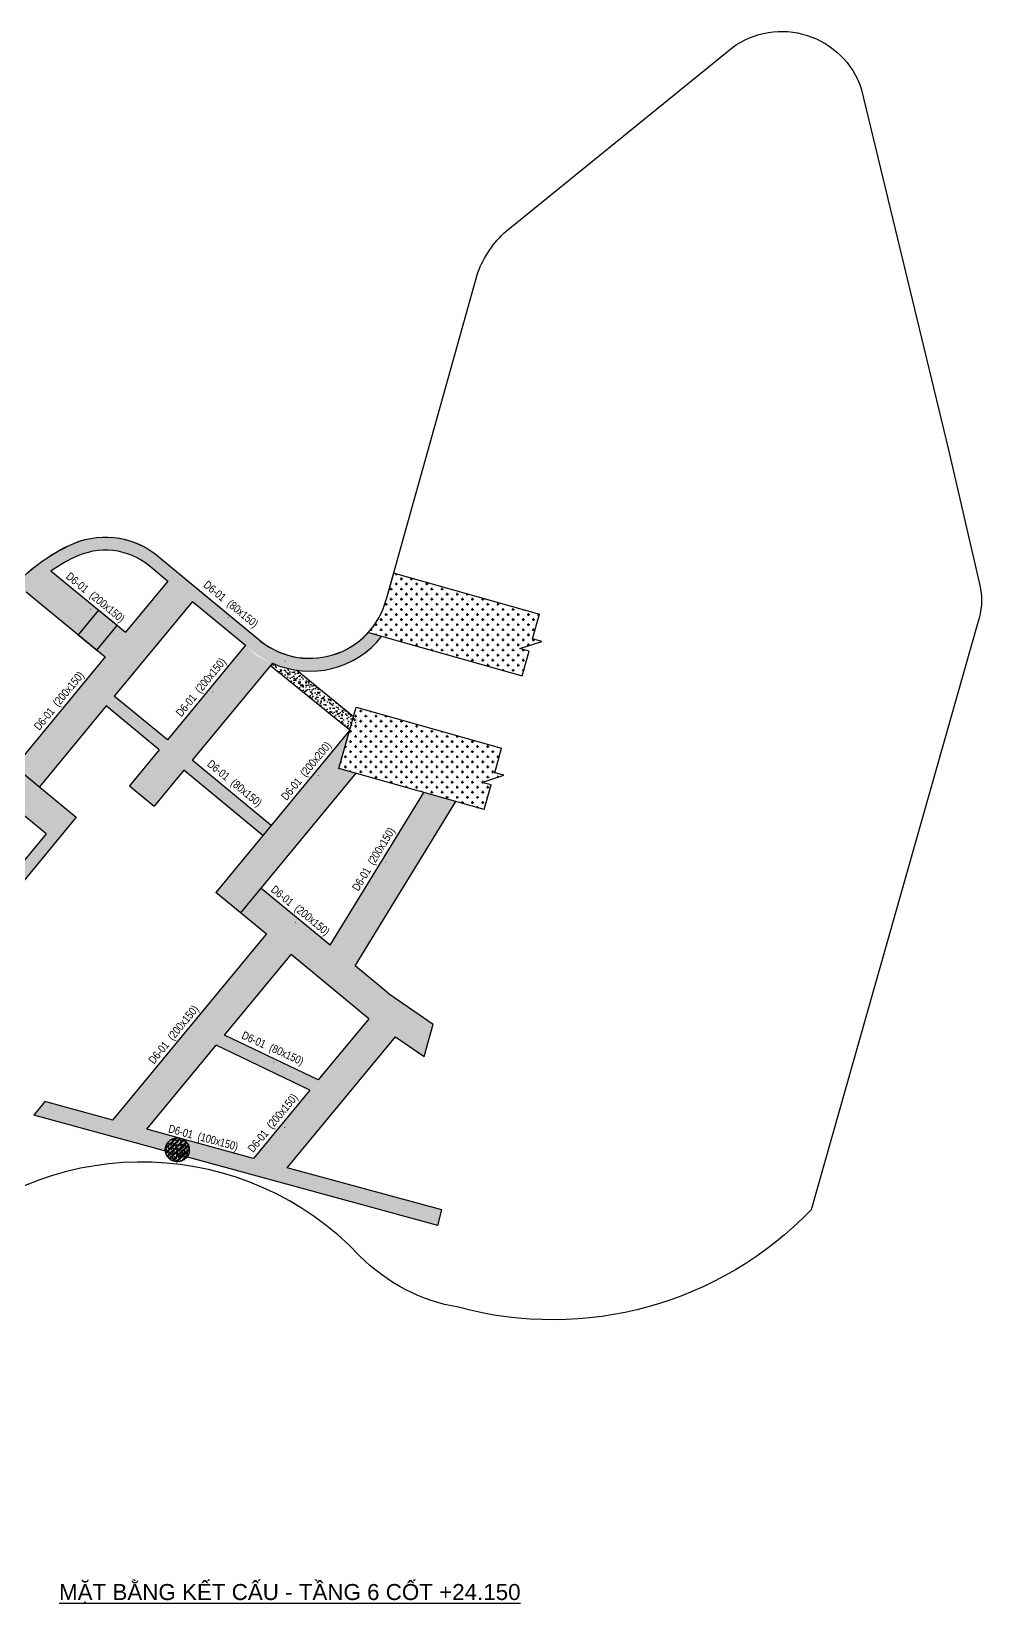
# Model space of a CAD drawing. Header units: millimetres. Extents: x 5400 to 3023951, y -127214 to 225084.
# Drawn here: x 1573037 to 1632398, y 8033 to 106287 of the extents above; entities that cross this region are included whole.
import ezdxf
from ezdxf.enums import TextEntityAlignment as Align

# ---------------------------------------------------------------- set-up
doc = ezdxf.new("R2010")
doc.units = ezdxf.units.MM
doc.header["$LTSCALE"] = 100
doc.linetypes.add('DASHED2', pattern=[0.375, 0.25, -0.125])
for name, color, linetype in [('ccu11-Hatch', 250, 'Continuous'), ('ccu11-Manh', 8, 'Continuous'), ('ccu11-Thay', 7, 'Continuous'), ('ccu12-Hatch', 250, 'Continuous'), ('ccu12-Text', 31, 'Continuous')]:
    doc.layers.add(name, color=color, linetype=linetype)
doc.layers.add('ccu12-Tencaukien', color=9, linetype='Continuous', lineweight=15)
doc.layers.add('D-building block', color=8, linetype='Continuous', lineweight=13)
doc.styles.add('Arial', font='arial.ttf', dxfattribs={"width": 0.7})
doc.styles.add('Arial Narrow', font='ARIALN.TTF')
pattern_1 = [(49.99999999999999, (0, 0), (546.554006988012, -47.81725661670926), [57.15000000000001, -628.6500000000001]), (355, (0, 0), (-105.730264274908, 573.1705357171054), [45.72, -502.92175251]), (100.4514447, (45.546021, -3.9847605), (440.8237412710598, 525.3532557365853), [48.5700264, -534.2707337999999]), (46.18420000000001, (0, 152.4), (813.2371226763897, -126.1269837981814), [85.725, -942.9749999999999]), (96.63555760999996, (67.7697, 141.8895), (712.212402154509, 742.2783737931645), [72.85506942, -801.4068244800001]), (351.1841511700001, (0, 152.4), (712.2124021949311, 742.278373756598), [68.57990121, -754.37919576]), (21, (76.19999999999999, 114.3), (454.8431738073974, -306.7955945612628), [57.15000000000001, -628.6500000000001]), (326.0000000000001, (76.19999999999999, 114.3), (185.4060850429412, 552.5638983669578), [45.72, -502.92]), (71.45144499999999, (114.1035978, 88.7337003), (640.2492578361484, 245.7683066577157), [48.5700264, -534.2698128]), (37.50000000000001, (0, 0), (9.26580975177545, 253.6651166194593), [0, -496.824, 0, -510.54, 0, -504.825]), (7.499999999999999, (0, 0), (200.4589875309172, 300.5417244543585), [0, -291.0839999999999, 0, -485.394, 0, -192.405]), (327.5, (-169.926, 0), (406.7717855006142, -17.18623197802033), [0, -190.5, 0, -594.36, 0, -788.67]), (317.5, (-246.126, 0), (444.3875441580541, 76.27947309999908), [0, -247.65, 0, -394.716, 0, -560.0699999999999])]

# ---------------------------------------------------------------- blocks, each defined once
blk = doc.blocks.new('*U107')
at = {"layer": 'ccu12-Tencaukien', "color": 8, "ltscale": 10000}
blk.add_line((360.6565736538532, -155.3215232637356), (354.4065714950475, -155.3215232637356), dxfattribs=at)
at = {"layer": 'ccu12-Text', "color": 2, "style": 'Arial Narrow', "width": 0.8}
blk.add_attdef('SH', text='', height=300, dxfattribs=at).set_placement((275.6048113084853, 5.864471777974813), align=Align.BOTTOM_RIGHT)
at = {"layer": 'ccu12-Text', "color": 31, "style": 'Arial Narrow', "width": 0.8}
for tag, p in [('(', (507.5315725744504, -75.41116959831947)), ('KT', (632.605666770517, -75.41116959831947)), (')', (962.8971199221714, -75.41116959831947))]:
    blk.add_attdef(tag, text='', height=250, dxfattribs=at).set_placement(p, align=Align.BOTTOM_LEFT)
blk = doc.blocks.new('*U108')
at = {"layer": 'ccu12-Tencaukien', "color": 8, "ltscale": 10000}
blk.add_line((360.6565736538532, -155.3215232637356), (354.4065714950475, -155.3215232637356), dxfattribs=at)
at = {"layer": 'ccu12-Text', "color": 2, "style": 'Arial Narrow', "width": 0.8}
blk.add_attdef('SH', text='', height=300, dxfattribs=at).set_placement((275.6048113084853, 5.864471777974813), align=Align.BOTTOM_RIGHT)
at = {"layer": 'ccu12-Text', "color": 31, "style": 'Arial Narrow', "width": 0.8}
for tag, p in [('(', (507.5315725744504, -75.41116959831947)), ('KT', (632.605666770517, -75.41116959831947)), (')', (962.8971199221714, -75.41116959831947))]:
    blk.add_attdef(tag, text='', height=250, dxfattribs=at).set_placement(p, align=Align.BOTTOM_LEFT)
blk = doc.blocks.new('*U109')
at = {"layer": 'ccu12-Tencaukien', "color": 8, "ltscale": 10000}
blk.add_line((360.6565736538532, -155.3215232637356), (354.4065714950475, -155.3215232637356), dxfattribs=at)
at = {"layer": 'ccu12-Text', "color": 2, "style": 'Arial Narrow', "width": 0.8}
blk.add_attdef('SH', text='', height=300, dxfattribs=at).set_placement((275.6048113084853, 5.864471777974813), align=Align.BOTTOM_RIGHT)
at = {"layer": 'ccu12-Text', "color": 31, "style": 'Arial Narrow', "width": 0.8}
for tag, p in [('(', (507.5315725744504, -75.41116959831947)), ('KT', (632.605666770517, -75.41116959831947)), (')', (962.8971199221714, -75.41116959831947))]:
    blk.add_attdef(tag, text='', height=250, dxfattribs=at).set_placement(p, align=Align.BOTTOM_LEFT)
blk = doc.blocks.new('*U96')
at = {"layer": 'ccu12-Tencaukien', "color": 8, "ltscale": 10000}
blk.add_line((360.6565736538532, -155.3215232637356), (354.4065714950475, -155.3215232637356), dxfattribs=at)
at = {"layer": 'ccu12-Text', "color": 2, "style": 'Arial Narrow', "width": 0.8}
blk.add_attdef('SH', text='', height=300, dxfattribs=at).set_placement((275.6048113084853, 5.864471777974813), align=Align.BOTTOM_RIGHT)
at = {"layer": 'ccu12-Text', "color": 31, "style": 'Arial Narrow', "width": 0.8}
for tag, p in [('(', (507.5315725744504, -75.41116959831947)), ('KT', (632.605666770517, -75.41116959831947)), (')', (962.8971199221714, -75.41116959831947))]:
    blk.add_attdef(tag, text='', height=250, dxfattribs=at).set_placement(p, align=Align.BOTTOM_LEFT)
blk = doc.blocks.new('*U97')
at = {"layer": 'ccu12-Tencaukien', "color": 8, "ltscale": 10000}
blk.add_line((360.6565736538532, -155.3215232637356), (354.4065714950475, -155.3215232637356), dxfattribs=at)
at = {"layer": 'ccu12-Text', "color": 2, "style": 'Arial Narrow', "width": 0.8}
blk.add_attdef('SH', text='', height=300, dxfattribs=at).set_placement((275.6048113084853, 5.864471777974813), align=Align.BOTTOM_RIGHT)
at = {"layer": 'ccu12-Text', "color": 31, "style": 'Arial Narrow', "width": 0.8}
for tag, p in [('(', (507.5315725744504, -75.41116959831947)), ('KT', (632.605666770517, -75.41116959831947)), (')', (962.8971199221714, -75.41116959831947))]:
    blk.add_attdef(tag, text='', height=250, dxfattribs=at).set_placement(p, align=Align.BOTTOM_LEFT)
blk = doc.blocks.new('*U98')
at = {"layer": 'ccu12-Tencaukien', "color": 8, "ltscale": 10000}
blk.add_line((360.6565736538532, -155.3215232637356), (354.4065714950475, -155.3215232637356), dxfattribs=at)
at = {"layer": 'ccu12-Text', "color": 2, "style": 'Arial Narrow', "width": 0.8}
blk.add_attdef('SH', text='', height=300, dxfattribs=at).set_placement((275.6048113084853, 5.864471777974813), align=Align.BOTTOM_RIGHT)
at = {"layer": 'ccu12-Text', "color": 31, "style": 'Arial Narrow', "width": 0.8}
for tag, p in [('(', (507.5315725744504, -75.41116959831947)), ('KT', (632.605666770517, -75.41116959831947)), (')', (962.8971199221714, -75.41116959831947))]:
    blk.add_attdef(tag, text='', height=250, dxfattribs=at).set_placement(p, align=Align.BOTTOM_LEFT)
blk = doc.blocks.new('*U99')
at = {"layer": 'ccu12-Tencaukien', "color": 8, "ltscale": 10000}
blk.add_line((360.6565736538532, -155.3215232637356), (354.4065714950475, -155.3215232637356), dxfattribs=at)
at = {"layer": 'ccu12-Text', "color": 2, "style": 'Arial Narrow', "width": 0.8}
blk.add_attdef('SH', text='', height=300, dxfattribs=at).set_placement((275.6048113084853, 5.864471777974813), align=Align.BOTTOM_RIGHT)
at = {"layer": 'ccu12-Text', "color": 31, "style": 'Arial Narrow', "width": 0.8}
for tag, p in [('(', (507.5315725744504, -75.41116959831947)), ('KT', (632.605666770517, -75.41116959831947)), (')', (962.8971199221714, -75.41116959831947))]:
    blk.add_attdef(tag, text='', height=250, dxfattribs=at).set_placement(p, align=Align.BOTTOM_LEFT)
blk = doc.blocks.new('*U100')
at = {"layer": 'ccu12-Tencaukien', "color": 8, "ltscale": 10000}
blk.add_line((360.6565736538532, -155.3215232637356), (354.4065714950475, -155.3215232637356), dxfattribs=at)
at = {"layer": 'ccu12-Text', "color": 2, "style": 'Arial Narrow', "width": 0.8}
blk.add_attdef('SH', text='', height=300, dxfattribs=at).set_placement((275.6048113084853, 5.864471777974813), align=Align.BOTTOM_RIGHT)
at = {"layer": 'ccu12-Text', "color": 31, "style": 'Arial Narrow', "width": 0.8}
for tag, p in [('(', (507.5315725744504, -75.41116959831947)), ('KT', (632.605666770517, -75.41116959831947)), (')', (962.8971199221714, -75.41116959831947))]:
    blk.add_attdef(tag, text='', height=250, dxfattribs=at).set_placement(p, align=Align.BOTTOM_LEFT)
blk = doc.blocks.new('*U72')
at = {"layer": 'ccu12-Tencaukien', "color": 8, "ltscale": 10000}
blk.add_line((360.6565736538532, -155.3215232637356), (354.4065714950475, -155.3215232637356), dxfattribs=at)
at = {"layer": 'ccu12-Text', "color": 2, "style": 'Arial Narrow', "width": 0.8}
blk.add_attdef('SH', text='', height=300, dxfattribs=at).set_placement((275.6048113084853, 5.864471777974813), align=Align.BOTTOM_RIGHT)
at = {"layer": 'ccu12-Text', "color": 31, "style": 'Arial Narrow', "width": 0.8}
for tag, p in [('(', (507.5315725744504, -75.41116959831947)), ('KT', (632.605666770517, -75.41116959831947)), (')', (962.8971199221714, -75.41116959831947))]:
    blk.add_attdef(tag, text='', height=250, dxfattribs=at).set_placement(p, align=Align.BOTTOM_LEFT)
blk = doc.blocks.new('*U73')
at = {"layer": 'ccu12-Tencaukien', "color": 8, "ltscale": 10000}
blk.add_line((360.6565736538532, -155.3215232637356), (354.4065714950475, -155.3215232637356), dxfattribs=at)
at = {"layer": 'ccu12-Text', "color": 2, "style": 'Arial Narrow', "width": 0.8}
blk.add_attdef('SH', text='', height=300, dxfattribs=at).set_placement((275.6048113084853, 5.864471777974813), align=Align.BOTTOM_RIGHT)
at = {"layer": 'ccu12-Text', "color": 31, "style": 'Arial Narrow', "width": 0.8}
for tag, p in [('(', (507.5315725744504, -75.41116959831947)), ('KT', (632.605666770517, -75.41116959831947)), (')', (962.8971199221714, -75.41116959831947))]:
    blk.add_attdef(tag, text='', height=250, dxfattribs=at).set_placement(p, align=Align.BOTTOM_LEFT)
blk = doc.blocks.new('*U74')
at = {"layer": 'ccu12-Tencaukien', "color": 8, "ltscale": 10000}
blk.add_line((360.6565736538532, -155.3215232637356), (354.4065714950475, -155.3215232637356), dxfattribs=at)
at = {"layer": 'ccu12-Text', "color": 2, "style": 'Arial Narrow', "width": 0.8}
blk.add_attdef('SH', text='', height=300, dxfattribs=at).set_placement((275.6048113084853, 5.864471777974813), align=Align.BOTTOM_RIGHT)
at = {"layer": 'ccu12-Text', "color": 31, "style": 'Arial Narrow', "width": 0.8}
for tag, p in [('(', (507.5315725744504, -75.41116959831947)), ('KT', (632.605666770517, -75.41116959831947)), (')', (962.8971199221714, -75.41116959831947))]:
    blk.add_attdef(tag, text='', height=250, dxfattribs=at).set_placement(p, align=Align.BOTTOM_LEFT)
blk = doc.blocks.new('*U76')
at = {"layer": 'ccu12-Tencaukien', "color": 8, "ltscale": 10000}
blk.add_line((360.6565736538532, -155.3215232637356), (354.4065714950475, -155.3215232637356), dxfattribs=at)
at = {"layer": 'ccu12-Text', "color": 2, "style": 'Arial Narrow', "width": 0.8}
blk.add_attdef('SH', text='', height=300, dxfattribs=at).set_placement((275.6048113084853, 5.864471777974813), align=Align.BOTTOM_RIGHT)
at = {"layer": 'ccu12-Text', "color": 31, "style": 'Arial Narrow', "width": 0.8}
for tag, p in [('(', (507.5315725744504, -75.41116959831947)), ('KT', (632.605666770517, -75.41116959831947)), (')', (962.8971199221714, -75.41116959831947))]:
    blk.add_attdef(tag, text='', height=250, dxfattribs=at).set_placement(p, align=Align.BOTTOM_LEFT)

msp = doc.modelspace()

# ---------------------------------------------------------------- hatches: boundary and pattern name
at = {"layer": 'ccu11-Hatch', "ltscale": 0.5}
h = msp.add_hatch(dxfattribs=at)
h.set_pattern_fill('AR-CONC', color=256, scale=3)
h.set_pattern_definition(pattern_1)
edge = h.paths.add_edge_path()
edge.add_line((1583103.338694712, 70666.73337933353), (1581561.226359329, 71940.26765255071))
edge.add_line((1581561.226359329, 71940.26765255071), (1578912.331891484, 68732.74279957628))
edge.add_line((1578912.331891484, 68732.74279957628), (1574254.364468768, 72579.4672064053))
edge.add_arc((1580076.25609328, 64220.29233165929), 10186.76723372764, 113.62241992928179, 124.8559482647741, ccw=False)
edge.add_arc((1577658.399276905, 69550.92988316463), 4334.675684838573, 47.152882561327885, 112.5751242471328, ccw=False)
edge.add_line((1580606.171464285, 72728.98784739974), (1586478.508994143, 67870.72934779222))
edge.add_arc((1590425.123899393, 72057.75095381084), 5753.861237430457, 226.6930041351526, 321.6375911687879)
edge.add_line((1594936.731198085, 68486.71206827712), (1594091.512888031, 68725.5466713049))
edge.add_arc((1590437.286672903, 72037.25197617355), 4931.60838445459, 227.9090006906093, 317.8150160713967, ccw=False)
edge.add_line((1587131.579998052, 68377.59835356637), (1581137.507230008, 73327.72872417026))
edge.add_arc((1577658.521661941, 69549.8032419509), 5135.762994144069, 47.35889854511238, 112.654720422839)
edge.add_arc((1580076.256093289, 64220.29233164395), 10986.76723374514, 113.5850328708951, 139.6663857231241)
edge.add_line((1571701.167142425, 71331.33580736585), (1566429.316243172, 64944.38529644541))
edge.add_line((1566429.316243172, 64944.38529644541), (1567045.258208151, 64435.65012154723))
edge.add_line((1567045.258208151, 64435.65012154723), (1572693.262065634, 71274.77223809964))
edge.add_line((1572693.262065634, 71274.77223809964), (1577638.797617983, 67190.63046442824))
edge.add_line((1577638.797617983, 67190.63046442824), (1571990.793826997, 60351.50842722572))
edge.add_line((1571990.793826997, 60351.50842722572), (1573532.906183377, 59077.97417942793))
edge.add_line((1573532.906183377, 59077.97417942793), (1577703.610196263, 64128.24588262481))
edge.add_line((1577703.610196263, 64128.24588262481), (1581019.151716697, 61390.14719443536))
edge.add_line((1581019.151716697, 61390.14719443536), (1579161.312914527, 59140.50523885814))
edge.add_line((1579161.312914527, 59140.50523885814), (1580703.425249675, 57866.97096535714))
edge.add_line((1580703.425249675, 57866.97096535714), (1582561.264051782, 60116.61292085841))
edge.add_line((1582561.264051782, 60116.61292085841), (1587496.023524057, 56041.30324541203))
edge.add_line((1587496.023524057, 56041.30324541203), (1588005.43723345, 56658.14817947758))
edge.add_line((1588005.43723345, 56658.14817947758), (1583070.677761176, 60733.45785492389))
edge.add_line((1583070.677761176, 60733.45785492389), (1588088.204712776, 66809.14059467496))
edge.add_arc((1589085.93335141, 70073.19647455956), 3413.139789601271, 220.1874694421073, 253.00310454909442, ccw=False)
edge.add_line((1586478.508994143, 67870.7293477922), (1586418.880215755, 67928.63469194114))
edge.add_line((1586418.880215755, 67928.63469194114), (1581528.56542609, 62006.99212850068))
edge.add_line((1581528.56542609, 62006.99212850068), (1578213.023905656, 64745.09081669029))
edge.add_line((1578213.023905656, 64745.09081669029), (1583103.338694712, 70666.73337933353))
h = msp.add_hatch(dxfattribs=at)
h.set_pattern_fill('CROSS', color=256, scale=50)
h.set_pattern_definition([(0, (0, 0), (317.5, 317.5), [158.75, -476.25]), (90, (79.375, -79.375), (-317.5, 317.5), [158.75, -476.25])])
h.paths.add_polyline_path([(1604784.50404387, 69860.63896177654), (1595669.43056031, 72436.29891982539), (1595215.771219861, 70817.88874394422, -0.1222082266545658), (1594091.512888031, 68725.5466713049), (1603696.808621769, 66011.36387823947), (1604131.886790609, 67551.07391165428), (1603554.495528079, 67714.22822496941), (1604926.81713756, 68157.77461504655), (1604349.425875029, 68320.92892836168)])
h.paths.add_polyline_path([(1593320.474756906, 64059.38354993465), (1592238.160475903, 60229.15193382792), (1601326.582617183, 57652.15929125294), (1601761.476472462, 59191.21705236468), (1601184.085209931, 59354.37136567981), (1602556.406819412, 59797.91775575695), (1601979.015556882, 59961.07206907208), (1602411.216304414, 61490.59911750458)])
h = msp.add_hatch(dxfattribs=at)
h.set_pattern_fill('AR-CONC', color=256, scale=3)
h.set_pattern_definition(pattern_1)
h.paths.add_polyline_path([(1589613.613799951, 66365.13617419002, -0.06963216929472486), (1588088.204712776, 66809.14059467497), (1587972.962085259, 66669.59423056999), (1592935.488747775, 62627.90762085113), (1593440.687847442, 63248.2090553936)])
h = msp.add_hatch(dxfattribs=at)
h.set_pattern_fill('AR-CONC', color=256, scale=3)
h.set_pattern_definition(pattern_1)
h.paths.add_polyline_path([(1584555.784395127, 52480.99150245939), (1586097.861244939, 51207.41426005228), (1593299.762481155, 59928.13812589191), (1592238.160475903, 60229.15193382791), (1592905.833525055, 62591.9983518911)])
h.paths.add_polyline_path([(1587371.395518934, 52749.52659579898), (1586097.861244939, 51207.41426005228), (1587717.191614244, 49870.03453962036), (1578120.851884904, 38249.90449930754), (1573876.589624539, 39408.7690039204), (1573178.037149907, 38562.89747182404), (1598420.551313841, 31670.61529362463), (1598683.951824189, 32635.30170949168), (1589021.324642857, 35273.61081438245), (1595771.966904322, 43447.90889988859), (1597563.774031745, 42217.28513334894), (1598137.940410995, 44249.21908933962), (1595322.16225053, 46183.11223695388), (1593258.894086845, 47887.13326455252), (1599555.972439491, 58154.21006858805), (1597557.342372995, 58720.91514638118), (1591701.544314118, 49173.3241760201)])
h.paths.add_polyline_path([(1594116.874337751, 44584.63629485814), (1590953.630580671, 40754.28992413459), (1585102.911684416, 43563.55854252557), (1589259.268464056, 48596.45729721329)], flags=16)
h.paths.add_polyline_path([(1590428.843059207, 40118.82894401176), (1586904.745179798, 35851.52722492974), (1580237.431530859, 37671.98803882189), (1584578.124150193, 42928.09756852908)], flags=16)
h.paths.add_polyline_path([(1561166.274206705, 58568.10689513861), (1559914.601143343, 57051.6804892486), (1559893.125665853, 57025.67600749571), (1570417.968153515, 48333.86616286728), (1566258.357905396, 43297.02763853889), (1555733.515336405, 51988.83755033175), (1554459.981063712, 50446.72521451901), (1563866.792114713, 42678.22778105844), (1564460.506632923, 43397.15188162687), (1566195.383007924, 41964.42582561746), (1572308.34734386, 49366.56482012718)])
h.paths.add_polyline_path([(1573947.755707385, 56141.53115193039), (1569956.626094197, 51308.70447054022), (1570573.471036748, 50799.2907714223), (1575838.13489773, 57174.22980918996), (1566429.316243172, 64944.38529644541), (1565156.174318445, 63401.94894496085)])
at = {"layer": 'ccu12-Hatch', "ltscale": 0.5}
h = msp.add_hatch(dxfattribs=at)
h.set_pattern_fill('VATLIEU04', color=256, scale=50.00000000000006, angle=-5.490231636403456e-12, pattern_type=2)
h.set_pattern_definition([(49.9999999999945, (0, 0), (358.6300913003741, -31.37606749133196), [37.50000000000004, -412.5000000000005]), (354.9999999999945, (0, 0), (-69.37566680646404, 376.096066850013), [30.00000000000003, -330.0000000000003]), (100.4513999999945, (29.88583999999979, -2.614670000002867), (289.2546908570441, 344.7197710304495), [31.87009500000004, -350.5710560000003]), (46.1841999999945, (9.58226187523966e-12, 100.0000000000001), (533.6205243128148, -82.75950716456026), [56.25000000000006, -618.7500000000006]), (96.6355999999945, (44.46837250000898, 93.10334649999584), (467.3313527743989, 487.0589354501766), [47.80514400000006, -525.8565000000006]), (351.1841999999945, (9.58226187523966e-12, 100.0000000000001), (467.3309725668608, 487.0593004626181), [45.00000000000005, -495.0000000000006]), (20.99999999999451, (50.00000000000724, 74.9999999999953), (298.4535260592119, -201.3094453326982), [37.50000000000004, -412.5000000000005]), (325.9999999999945, (50.00000000000724, 74.9999999999953), (121.6576659608257, 362.5750225234153), [30.00000000000003, -330.0000000000003]), (71.45139999999452, (74.87111650000567, 58.22419699999289), (420.1113142907609, 161.2652483549361), [31.87009500000004, -350.5710560000004]), (37.49999999999451, (0, 0), (6.07992765866129, 166.4469269156554), [0, -326.0000000000003, 0, -335.0000000000003, 0, -331.2500000000003]), (7.499999999994511, (0, 0), (131.5347687210933, 197.2058559411678), [0, -191.0000000000002, 0, -318.5000000000003, 0, -126.2500000000001]), (327.4999999999945, (-111.5000000000001, 1.068422199089222e-11), (266.9112180862037, -11.27743586721547), [0, -125.0000000000001, 0, -390.0000000000005, 0, -517.5000000000006]), (317.4999999999945, (-161.5000000000002, 1.547535292851205e-11), (291.5930846711982, 50.05249116613098), [0, -162.5000000000002, 0, -259.0000000000003, 0, -367.5000000000004]), (44.99999999999451, (0, 0), (-150.2601910021271, 150.2601910021559), []), (44.99999999999451, (5.869135398584292e-12, 61.25000000000007), (-150.2601910021271, 150.2601910021559), [])])
h.paths.add_polyline_path([(1575958.54154192, 68578.24900357917), (1577115.125809199, 67623.09831773776), (1578388.660065087, 69165.21068391799), (1577232.075797807, 70120.3613697583)])
h.paths.add_polyline_path([(1569037.003617152, 60197.01451584297), (1570579.115957545, 58923.48028124844), (1571852.650205339, 60465.59263762622), (1570310.537864945, 61739.12687222042)])
h.paths.add_polyline_path([(1563772.339744307, 53822.07546370893), (1565314.45208469, 52548.5412291229), (1566587.986332483, 54090.65358550151), (1565045.873992101, 55364.18782008703)])
h.paths.add_polyline_path([(1558339.195260258, 47243.12459736845), (1559881.307600655, 45969.59036277125), (1561154.841848448, 47511.70271914889), (1559612.729508052, 48785.23695374568)])
h.paths.add_polyline_path([(1552990.472094947, 40766.39882547767), (1554532.584435345, 39492.86459088003), (1555806.118683138, 41034.97694725759), (1554264.006342741, 42308.51118185541)])
h.paths.add_polyline_path([(1547641.507471576, 34289.38067396907), (1549183.619811975, 33015.84643936995), (1550457.154059768, 34557.95879574791), (1548915.04171937, 35831.49303034633)])
h.paths.add_polyline_path([(1542292.663630842, 27812.50877718082), (1543834.77597124, 26538.97454258161), (1545108.310219034, 28081.08689896028), (1543566.197878636, 29354.62113355967)])
h = msp.add_hatch(dxfattribs=at)
h.set_pattern_fill('VATLIEU04', color=256, scale=50.00000000000006, angle=-5.490231636366117e-12, pattern_type=2)
h.set_pattern_definition([(49.9999999999945, (0, 0), (358.6300913003741, -31.37606749133196), [37.50000000000004, -412.5000000000005]), (354.9999999999945, (0, 0), (-69.37566680646404, 376.096066850013), [30.00000000000003, -330.0000000000003]), (100.4513999999945, (29.88583999999979, -2.614670000002867), (289.2546908570441, 344.7197710304495), [31.87009500000004, -350.5710560000003]), (46.1841999999945, (9.582261875174489e-12, 100.0000000000001), (533.6205243128148, -82.75950716456026), [56.25000000000006, -618.7500000000006]), (96.6355999999945, (44.46837250000898, 93.10334649999584), (467.3313527743989, 487.0589354501766), [47.80514400000006, -525.8565000000006]), (351.1841999999945, (9.582261875174489e-12, 100.0000000000001), (467.3309725668608, 487.0593004626181), [45.00000000000005, -495.0000000000006]), (20.99999999999451, (50.00000000000724, 74.9999999999953), (298.4535260592119, -201.3094453326982), [37.50000000000004, -412.5000000000005]), (325.9999999999945, (50.00000000000724, 74.9999999999953), (121.6576659608257, 362.5750225234153), [30.00000000000003, -330.0000000000003]), (71.45139999999452, (74.87111650000567, 58.22419699999289), (420.1113142907609, 161.2652483549361), [31.87009500000004, -350.5710560000004]), (37.49999999999451, (0, 0), (6.07992765866129, 166.4469269156554), [0, -326.0000000000003, 0, -335.0000000000003, 0, -331.2500000000003]), (7.499999999994511, (0, 0), (131.5347687210933, 197.2058559411678), [0, -191.0000000000002, 0, -318.5000000000003, 0, -126.2500000000001]), (327.4999999999945, (-111.5000000000001, 1.068422199081956e-11), (266.9112180862037, -11.27743586721547), [0, -125.0000000000001, 0, -390.0000000000005, 0, -517.5000000000006]), (317.4999999999945, (-161.5000000000002, 1.54753529284068e-11), (291.5930846711982, 50.05249116613098), [0, -162.5000000000002, 0, -259.0000000000003, 0, -367.5000000000004]), (44.99999999999451, (0, 0), (-150.2601910021271, 150.2601910021559), []), (44.99999999999451, (5.869135398544375e-12, 61.25000000000007), (-150.2601910021271, 150.2601910021559), [])])
edge = h.paths.add_edge_path()
edge.add_arc((1582148.07865591, 36390.05587174057), 750.0000000002328, 0, 360)

# ---------------------------------------------------------------- linework, layer by layer
at = {"layer": 'ccu11-Manh', "ltscale": 0.5, "extrusion": (1.031583949280951e-06, 1.049566905104042e-07, 0.9999999999994624), "elevation": 1.598380305987863}
msp.add_lwpolyline([(1575958.541541117, 68578.2490034118), (1577115.125808396, 67623.09831757037), (1578388.660064285, 69165.21068375061), (1577232.075797005, 70120.36136959093), (1575958.541541117, 68578.24900341195)], dxfattribs=at)
at = {"layer": 'ccu11-Manh', "ltscale": 0.5}
for points, elevation in [([(1603696.808621769, 66011.36387823947), (1604131.886790609, 67551.07391165428), (1603554.495528079, 67714.22822496941), (1604926.81713756, 68157.77461504655), (1604349.425875029, 68320.92892836168), (1604784.50404387, 69860.6389617765)], -0.3192643646883858), ([(1601326.398303621, 57651.50701894987), (1601761.476472462, 59191.21705236468), (1601184.085209931, 59354.37136567981), (1602556.406819412, 59797.91775575695), (1601979.015556882, 59961.07206907208), (1602414.093725722, 61500.78210248689)], -4.594795655066264e-10)]:
    msp.add_lwpolyline(points, dxfattribs=dict(at, elevation=elevation))
at = {"layer": 'ccu11-Thay', "ltscale": 0.5, "extrusion": (1.069546297388679e-06, 9.422961301469716e-08, 0.9999999999994236)}
for p, q in [((1574254.364468768, 72579.46720640532, -0.3192643646883858), (1578912.331891484, 68732.74279957639, -0.3192643646883856)), ((1581561.226359329, 71940.26765255071, -0.3192643646883858), (1578912.331891484, 68732.74279957642, -0.3192643646883856)), ((1595639.282970488, 72444.81776940757, -0.3192643646883856), (1604784.50404387, 69860.63896177654, -0.3192643646883856)), ((1572712.401620126, 71259.03326824472, -0.3192643646883858), (1577638.797617983, 67190.63046442822, -0.3192643646883858)), ((1583103.338694712, 70666.73337933348, -0.3192643646883856), (1578213.02390566, 64745.09081668711, -0.3192643646883858)), ((1586418.880215784, 67928.63469191767, -0.3192643646883858), (1581528.565426094, 62006.99212849755, -0.3192643646883858)), ((1594091.287300011, 68725.61041604943, -0.3192643646883858), (1603696.808621769, 66011.36387823947, -0.3192643646883858)), ((1577638.797617983, 67190.63046442822, -0.3192643646883858), (1571990.793827, 60351.50842722274, -0.3192643646883858)), ((1588088.204712776, 66809.14059467499, -0.3192643646883858), (1583070.677761179, 60733.45785492071, -0.3192643646883858)), ((1566431.250263351, 64942.78811001226, -0.3192643646883858), (1575838.13489773, 57174.22980918994, -0.3192643646883858)), ((1577703.61019626, 64128.2458826279, -0.3192643646883858), (1573532.906183378, 59077.97417942809, -0.3192643646883858)), ((1581019.151716693, 61390.1471944385, -0.3192643646883858), (1577703.61019626, 64128.24588262791, -0.3192643646883858)), ((1581528.565426094, 62006.99212849749, -0.3192643646883858), (1578213.02390566, 64745.09081668717, -0.3192643646883858)), ((1592238.160475903, 60229.15193382787), (1593320.474756906, 64059.38354993461)), ((1593320.474756906, 64059.38354993465), (1602411.216304414, 61490.59911750459)), ((1573947.755707385, 56141.53115193006, -0.3192643646883858), (1565157.715989777, 63400.67577492743, -0.3192643646883858)), ((1592905.833525055, 62591.9983518911, -0.3192643646883858), (1584555.784395127, 52480.99150245939, -0.3192643646883858)), ((1581019.151716693, 61390.14719443841, -0.3192643646883858), (1579161.312914527, 59140.50523885814, -0.3192643646883858)), ((1582561.264051778, 60116.61292086155, -0.3192643646883858), (1580703.425249717, 57866.97096540788, -0.3192643646883858)), ((1587496.023524038, 56041.30324542748, -0.3192643646883856), (1582561.264051778, 60116.61292086153, -0.3192643646883858)), ((1588005.437233469, 56658.148179462, -0.3192643646883858), (1583070.677761179, 60733.45785492062, -0.3192643646883858)), ((1601326.582617183, 57652.15929125294), (1592238.160475903, 60229.15193382792)), ((1593299.762481155, 59928.13812589202, -0.3192643646883858), (1586097.861244939, 51207.41426005229, -0.3192643646883858)), ((1591701.544314118, 49173.32417602004, -0.04743522046973248), (1597557.342372995, 58720.9151463813, -0.05459793340422337)), ((1593258.894086845, 47887.13326455248, -0.3192643646883857), (1599555.972439491, 58154.21006858808, -0.3192643646883857)), ((1575838.13489773, 57174.22980919, -0.3192643646883858), (1570573.471036748, 50799.29077142228, -0.3192643646883858)), ((1573947.755707385, 56141.53115193017, -0.3192643646883858), (1569956.626094197, 51308.70447053997, -0.3192643646883858)), ((1587717.191614244, 49870.03453962038, -0.3192643646883858), (1584555.784395127, 52480.99150245939, -0.3192643646883858)), ((1591701.544314117, 49173.3241760207, -0.3192643646883856), (1587371.395518934, 52749.5265957989, -0.3192643646883858)), ((1578120.851884904, 38249.90449930752, -0.3192643646883858), (1587717.191614244, 49870.03453962032, -0.3192643646883858)), ((1585102.911684416, 43563.55854252557, -0.3192643646883858), (1589259.268464056, 48596.45729721313, -0.3192643646883858)), ((1594116.874337751, 44584.63629485804, -0.3192643646883856), (1589259.268464056, 48596.4572972132, -0.3192643646883858)), ((1595322.16225053, 46183.11223695388, -0.3192643646883858), (1593258.894086845, 47887.13326455254, -0.3192643646883858)), ((1595322.16225053, 46183.11223695388, -0.3192643646883858), (1598137.940410995, 44249.21908933962, -0.3192643646883858)), ((1594116.874337751, 44584.63629485802, -0.3192643646883856), (1590953.630580671, 40754.28992413459, -0.3192643646883856)), ((1590953.630580671, 40754.28992413462, -0.3192643646883856), (1585102.911684416, 43563.55854252557, -0.3192643646883856)), ((1589021.324642857, 35273.61081438251, -0.3192643646883856), (1595771.966904322, 43447.90889988859, -0.3192643646883856)), ((1595771.966904322, 43447.90889988859, -0.3192643646883856), (1597563.774031745, 42217.28513334894, -0.3192643646883856)), ((1580237.431530859, 37671.98803882192, -0.3192643646883858), (1584578.124150193, 42928.097568529, -0.3192643646883858)), ((1590428.843059207, 40118.82894401176, -0.3192643646883858), (1584578.124150193, 42928.09756852908, -0.3192643646883858)), ((1578120.851884904, 38249.90449930755, -0.3192643646883858), (1573876.589624539, 39408.7690039204, -0.3192643646883858)), ((1590428.843059207, 40118.82894401184, -0.3192643646883858), (1586904.745179798, 35851.52722492971, -0.3192643646883858)), ((1598420.551281765, 31670.61517631817, -0.3192643646883858), (1573178.037149907, 38562.89747182404, -0.3192643646883858)), ((1586904.745179798, 35851.52722492968, -0.3192643646883858), (1580237.431530858, 37671.98803882195, -0.3192643646883858)), ((1598683.951830374, 32635.30173214471, -0.3192643646883858), (1589021.324642857, 35273.61081438245, -0.3192643646883856))]:
    msp.add_line(p, q, dxfattribs=at)
at = {"layer": 'ccu11-Thay', "ltscale": 0.5}
for p, q in [((1587972.962085259, 66669.59423056993, 1.822161829875884e-07), (1592919.630129863, 62640.82353405795, 6.702283834963966e-07)), ((1589613.613800104, 66365.13617406494, 2.942339542045361e-07), (1593156.631983983, 63479.55587886313)), ((1579161.312914527, 59140.50523885814, -0.3192643646883858), (1580703.425249675, 57866.97096535715, -0.3192643646883858)), ((1597563.774031745, 42217.28513334894, -0.3192643646883856), (1598137.940410995, 44249.21908933962, -0.3192643646883858)), ((1573876.589624539, 39408.7690039204, -0.3192643646883858), (1573178.037149907, 38562.89747182404, -0.3192643646883858)), ((1598420.551281808, 31670.61517630643, -0.3192643646885012), (1598683.951830374, 32635.30173214474, 0.06164907807450537))]:
    msp.add_line(p, q, dxfattribs=at)
for points, elevation in [([(1571697.718652912, 71334.18327828283, -0.1142951996060862), (1575676.896105512, 74292.15248245765, -0.2928743732055457), (1581134.058740495, 73330.57619508724), (1587128.131508539, 68380.44582448337, 0.5644825679610956), (1595212.322730348, 70820.73621486123), (1600931.62540328, 91224.10239631236, -0.1237807818447552), (1602700.795594331, 93803.21096989531), (1616835.507959312, 105285.1361769689, -0.5060665347596186), (1624874.5711375, 102726.9911472904), (1630341.968553691, 80147.98097555568), (1632312.702741724, 71579.24986223383, -0.1334181393599056), (1632169.120620125, 69356.88461554209), (1621756.860380015, 32635.39058316681), (1621756.860380015, 32635.39058316681, -0.2736962313242766), (1599713.605708553, 26550.75826219046), (1599713.605708553, 26550.75826219046), (1599713.605708553, 26550.75826219046), (1599713.605708553, 26550.75826219023, -0.1569564258839065), (1593562.03693232, 29749.90343415407, 0.410792762844288), (1567185.665997185, 30641.58736852738)], -2.623394908458015e-08), ([(1540515.552451313, 23862.55744607607, -0.05031291028689124), (1543248.095195277, 36132.0655801734, -0.0717433244059158), (1544092.319811251, 37901.40786475455), (1551740.927373439, 47154.24512394238), (1559914.601143343, 57051.6804892486), (1571701.167142425, 71331.33580736583, -0.1142951996060862), (1575680.344595024, 74289.30501154065, -0.2928743732055457), (1581137.507230008, 73327.72872417024), (1587131.579998052, 68377.59835356637, 0.5644825679610956), (1595215.771219861, 70817.88874394423), (1595669.43056031, 72436.29891982547)], -2.861597840428043e-08), ([(1574254.364468768, 72579.4672064053, -0.04905480537155141), (1575994.341286909, 73553.46961421799, -0.2937712305154268), (1580610.752013897, 72725.20505753), (1581561.226359329, 71940.26765255081)], -2.861597840428043e-08), ([(1588088.204712776, 66809.14059467496, 0.3439275736919583), (1594936.731198085, 68486.71206827716, 0.3439275736919583)], -2.861597840428043e-08)]:
    msp.add_lwpolyline(points, format="xyb", dxfattribs=dict(at, elevation=elevation))
at = {"layer": 'ccu11-Thay', "ltscale": 0.5, "elevation": -2.861597840428043e-08}
msp.add_lwpolyline([(1583103.338694712, 70666.73337933353), (1586418.880215784, 67928.63469191773)], dxfattribs=at)
at = {"layer": 'ccu11-Thay', "color": 6, "ltscale": 0.5}
msp.add_circle((1582148.07865591, 36390.05587174057), 750.0000000002328, dxfattribs=at)
at = {"layer": 'D-building block', "linetype": 'DASHED2', "ltscale": 4000, "elevation": -2.861597840428043e-08}
msp.add_lwpolyline([(1588877.608287551, 66938.87465594243, 7.731085794353278e-05), (1588879.185001798, 66938.39257943747, 7.731085794353278e-05)], format="xyb", dxfattribs=at)

# ---------------------------------------------------------------- block references
at = {"layer": 'ccu12-Tencaukien', "extrusion": (1.069546297388679e-06, 9.422961301469716e-08, 0.9999999999994236)}
ref = msp.add_blockref('*U107', (1576416.909067766, 70804.18792982676, 1.659599347255445), dxfattribs=dict(at, xscale=1.815893337873054, yscale=1.815893337873054, zscale=1.815893337873054, rotation=320.4488276923298))
ref.add_attrib('KT', '(200x150)', dxfattribs={"color": 31, "extrusion": (1.069546297388679e-06, 9.422961301469716e-08, 0.9999999999994236), "height": 499.9999999999999, "rotation": 320.4488276897233, "style": 'Arial Narrow'}).set_placement((1576525.406443139, 70841.22854575988, 1.65959687482128), align=Align.BOTTOM_LEFT)
ref.add_attrib('SH', 'D6-01', dxfattribs={"color": 2, "extrusion": (1.069546297388679e-06, 9.422961301469716e-08, 0.9999999999994236), "height": 499.9999999999999, "rotation": 320.4488276897233, "style": 'Arial Narrow'}).set_placement((1576254.50657959, 71035.29684330302, 1.65959687482128), align=Align.BOTTOM_RIGHT)
ref = msp.add_blockref('*U109', (1585005.7713501, 70279.67885309471, 1.6589481897215), dxfattribs=dict(at, xscale=1.815893337873054, yscale=1.815893337873054, zscale=1.815893337873054, rotation=320.4488276923298))
ref.add_attrib('KT', '(80x150)', dxfattribs={"color": 31, "extrusion": (1.069546297388679e-06, 9.422961301469716e-08, 0.9999999999994236), "height": 499.9999999999999, "rotation": 320.4488276897233, "style": 'Arial Narrow'}).set_placement((1585114.268725473, 70316.71946902778, 1.658945717287335), align=Align.BOTTOM_LEFT)
ref.add_attrib('SH', 'D6-01', dxfattribs={"color": 2, "extrusion": (1.069546297388679e-06, 9.422961301469716e-08, 0.9999999999994236), "height": 499.9999999999999, "rotation": 320.4488276897233, "style": 'Arial Narrow'}).set_placement((1584843.368861924, 70510.78776657092, 1.658945717287336), align=Align.BOTTOM_RIGHT)
ref = msp.add_blockref('*U97', (1583739.048764704, 64683.64849743988, 1.665733325048237), dxfattribs=dict(at, xscale=1.815893337873054, yscale=1.815893337873054, zscale=1.815893337873054, rotation=50.44882673443689))
ref.add_attrib('KT', '(200x150)', dxfattribs={"color": 31, "extrusion": (1.069546297388679e-06, 9.422961301469716e-08, 0.9999999999994236), "height": 499.9999999999999, "rotation": 50.44882672956544, "style": 'Arial Narrow'}).set_placement((1583702.008150585, 64792.14587343195, 1.665730852614072), align=Align.BOTTOM_LEFT)
ref.add_attrib('SH', 'D6-01', dxfattribs={"color": 2, "extrusion": (1.069546297388679e-06, 9.422961301469716e-08, 0.9999999999994236), "height": 499.9999999999999, "rotation": 50.44882672956544, "style": 'Arial Narrow'}).set_placement((1583507.939848513, 64521.24601312818, 1.665730852614072), align=Align.BOTTOM_RIGHT)
ref = msp.add_blockref('*U96', (1574867.92447525, 63835.40262304222, 1.665733325048237), dxfattribs=dict(at, xscale=1.815893337873054, yscale=1.815893337873054, zscale=1.815893337873054, rotation=50.44882673443689))
ref.add_attrib('KT', '(200x150)', dxfattribs={"color": 31, "extrusion": (1.069546297388679e-06, 9.422961301469716e-08, 0.9999999999994236), "height": 499.9999999999999, "rotation": 50.44882672956544, "style": 'Arial Narrow'}).set_placement((1574830.883861131, 63943.89999903429, 1.665730852614072), align=Align.BOTTOM_LEFT)
ref.add_attrib('SH', 'D6-01', dxfattribs={"color": 2, "extrusion": (1.069546297388679e-06, 9.422961301469716e-08, 0.9999999999994236), "height": 499.9999999999999, "rotation": 50.44882672956544, "style": 'Arial Narrow'}).set_placement((1574636.815559058, 63673.00013873048, 1.665730852614072), align=Align.BOTTOM_RIGHT)
ref = msp.add_blockref('*U98', (1590315.245499826, 59455.07629882851, 1.665733325048237), dxfattribs=dict(at, xscale=1.815893337873054, yscale=1.815893337873054, zscale=1.815893337873054, rotation=50.44882673443689))
ref.add_attrib('KT', '(200x200)', dxfattribs={"color": 31, "extrusion": (1.069546297388679e-06, 9.422961301469716e-08, 0.9999999999994236), "height": 499.9999999999999, "rotation": 50.44882672956544, "style": 'Arial Narrow'}).set_placement((1590278.204885706, 59563.57367482058, 1.665730852614072), align=Align.BOTTOM_LEFT)
ref.add_attrib('SH', 'D6-01', dxfattribs={"color": 2, "extrusion": (1.069546297388679e-06, 9.422961301469716e-08, 0.9999999999994236), "height": 499.9999999999999, "rotation": 50.44882672956544, "style": 'Arial Narrow'}).set_placement((1590084.136583634, 59292.67381451679, 1.665730852614072), align=Align.BOTTOM_RIGHT)
ref = msp.add_blockref('*U108', (1585236.660761449, 59085.03125526306, 1.658660636205072), dxfattribs=dict(at, xscale=1.815893337873054, yscale=1.815893337873054, zscale=1.815893337873054, rotation=320.4488276923298))
ref.add_attrib('KT', '(80x150)', dxfattribs={"color": 31, "extrusion": (1.069546297388679e-06, 9.422961301469716e-08, 0.9999999999994236), "height": 499.9999999999999, "rotation": 320.4488276897233, "style": 'Arial Narrow'}).set_placement((1585345.158136822, 59122.0718711962, 1.658658163770907), align=Align.BOTTOM_LEFT)
ref.add_attrib('SH', 'D6-01', dxfattribs={"color": 2, "extrusion": (1.069546297388679e-06, 9.422961301469716e-08, 0.9999999999994236), "height": 499.9999999999999, "rotation": 320.4488276897233, "style": 'Arial Narrow'}).set_placement((1585074.258273274, 59316.14016873932, 1.658658163770907), align=Align.BOTTOM_RIGHT)
ref = msp.add_blockref('*U99', (1594607.369907917, 53960.20759024369, 1.66573330424634), dxfattribs=dict(at, xscale=1.815893337873054, yscale=1.815893337873054, zscale=1.815893337873054, rotation=58.47807356548735))
ref.add_attrib('KT', '(200x150)', dxfattribs={"color": 31, "extrusion": (1.069546297388679e-06, 9.422961301469716e-08, 0.9999999999994236), "height": 499.9999999999999, "rotation": 58.47807355964668, "style": 'Arial Narrow'}).set_placement((1594555.537648527, 54062.46757546804, 1.665730831812176), align=Align.BOTTOM_LEFT)
ref.add_attrib('SH', 'D6-01', dxfattribs={"color": 2, "extrusion": (1.069546297388679e-06, 9.422961301469716e-08, 0.9999999999994236), "height": 499.9999999999999, "rotation": 58.47807355964668, "style": 'Arial Narrow'}).set_placement((1594401.210722473, 53767.11619139068, 1.665730831812176), align=Align.BOTTOM_RIGHT)
ref = msp.add_blockref('*U100', (1589221.059154696, 51232.55307682612, 1.659599324259062), dxfattribs=dict(at, xscale=1.815893337873054, yscale=1.815893337873054, zscale=1.815893337873054, rotation=320.4488276923298))
ref.add_attrib('KT', '(200x150)', dxfattribs={"color": 31, "extrusion": (1.069546297388679e-06, 9.422961301469716e-08, 0.9999999999994236), "height": 499.9999999999999, "rotation": 320.4488276897233, "style": 'Arial Narrow'}).set_placement((1589329.556530068, 51269.59369275926, 1.659596851824898), align=Align.BOTTOM_LEFT)
ref.add_attrib('SH', 'D6-01', dxfattribs={"color": 2, "extrusion": (1.069546297388679e-06, 9.422961301469716e-08, 0.9999999999994236), "height": 499.9999999999999, "rotation": 320.4488276897233, "style": 'Arial Narrow'}).set_placement((1589058.65666652, 51463.66199030239, 1.659596851824898), align=Align.BOTTOM_RIGHT)
ref = msp.add_blockref('*U72', (1582026.812585348, 42979.6006709887, 1.665733326143116), dxfattribs=dict(at, xscale=1.815893337873054, yscale=1.815893337873054, zscale=1.815893337873054, rotation=50.44882673443689))
ref.add_attrib('KT', '(200x150)', dxfattribs={"color": 31, "extrusion": (1.069546297388679e-06, 9.422961301469716e-08, 0.9999999999994236), "height": 499.9999999999999, "rotation": 50.44882672956544, "style": 'Arial Narrow'}).set_placement((1581989.771971229, 43088.09804698075, 1.665730853708951), align=Align.BOTTOM_LEFT)
ref.add_attrib('SH', 'D6-01', dxfattribs={"color": 2, "extrusion": (1.069546297388679e-06, 9.422961301469716e-08, 0.9999999999994236), "height": 499.9999999999999, "rotation": 50.44882672956544, "style": 'Arial Narrow'}).set_placement((1581795.703669157, 42817.19818667697, 1.665730853708951), align=Align.BOTTOM_RIGHT)
ref = msp.add_blockref('*U76', (1587691.621197282, 42403.70087651197, 1.659645139494704), dxfattribs=dict(at, xscale=1.815893337873054, yscale=1.815893337873054, zscale=1.815893337873054, rotation=335.367630313162))
ref.add_attrib('KT', '(80x150)', dxfattribs={"color": 31, "extrusion": (1.069546297388679e-06, 9.422961301469716e-08, 0.9999999999994236), "height": 499.9999999999999, "rotation": 335.3676303095271, "style": 'Arial Narrow'}).set_placement((1587786.925201231, 42467.42555401365, 1.65964266706054), align=Align.BOTTOM_LEFT)
ref.add_attrib('SH', 'D6-01', dxfattribs={"color": 2, "extrusion": (1.069546297388679e-06, 9.422961301469716e-08, 0.9999999999994236), "height": 499.9999999999999, "rotation": 335.3676303095271, "style": 'Arial Narrow'}).set_placement((1587475.194060301, 42585.20898220532, 1.65964266706054), align=Align.BOTTOM_RIGHT)
ref = msp.add_blockref('*U73', (1588225.936825905, 37451.34753790731, 1.665733325048237), dxfattribs=dict(at, xscale=1.815893337873054, yscale=1.815893337873054, zscale=1.815893337873054, rotation=50.44882673443689))
ref.add_attrib('KT', '(200x150)', dxfattribs={"color": 31, "extrusion": (1.069546297388679e-06, 9.422961301469716e-08, 0.9999999999994236), "height": 499.9999999999999, "rotation": 50.44882672956544, "style": 'Arial Narrow'}).set_placement((1588188.896211786, 37559.84491389936, 1.665730852614072), align=Align.BOTTOM_LEFT)
ref.add_attrib('SH', 'D6-01', dxfattribs={"color": 2, "extrusion": (1.069546297388679e-06, 9.422961301469716e-08, 0.9999999999994236), "height": 499.9999999999999, "rotation": 50.44882672956544, "style": 'Arial Narrow'}).set_placement((1587994.827909713, 37288.94505359557, 1.665730852614072), align=Align.BOTTOM_RIGHT)
ref = msp.add_blockref('*U74', (1583257.299182636, 36795.54913017816, 1.659645139494705), dxfattribs=dict(at, xscale=1.815893337873054, yscale=1.815893337873054, zscale=1.815893337873054, rotation=344.7280652274356))
ref.add_attrib('KT', '(100x150)', dxfattribs={"color": 31, "extrusion": (1.069546297388679e-06, 9.422961301469716e-08, 0.9999999999994236), "height": 499.9999999999999, "rotation": 344.728065224659, "style": 'Arial Narrow'}).set_placement((1583340.969707926, 36873.92598192122, 1.65964266706054), align=Align.BOTTOM_LEFT)
ref.add_attrib('SH', 'D6-01', dxfattribs={"color": 2, "extrusion": (1.069546297388679e-06, 9.422961301469716e-08, 0.9999999999994236), "height": 499.9999999999999, "rotation": 344.728065224659, "style": 'Arial Narrow'}).set_placement((1583014.232512628, 36939.43968575726, 1.65964266706054), align=Align.BOTTOM_RIGHT)

# ---------------------------------------------------------------- texts
at = {"layer": 'ccu12-Text', "color": 31, "style": 'Arial'}
msp.add_text('%%UMẶT BẰNG KẾT CẤU - TẦNG 6 CỐT +24.150', height=1000, dxfattribs=at).set_placement((1589177.931235454, 8253.316563728848), align=Align.CENTER)

doc.saveas('drawing.dxf')
